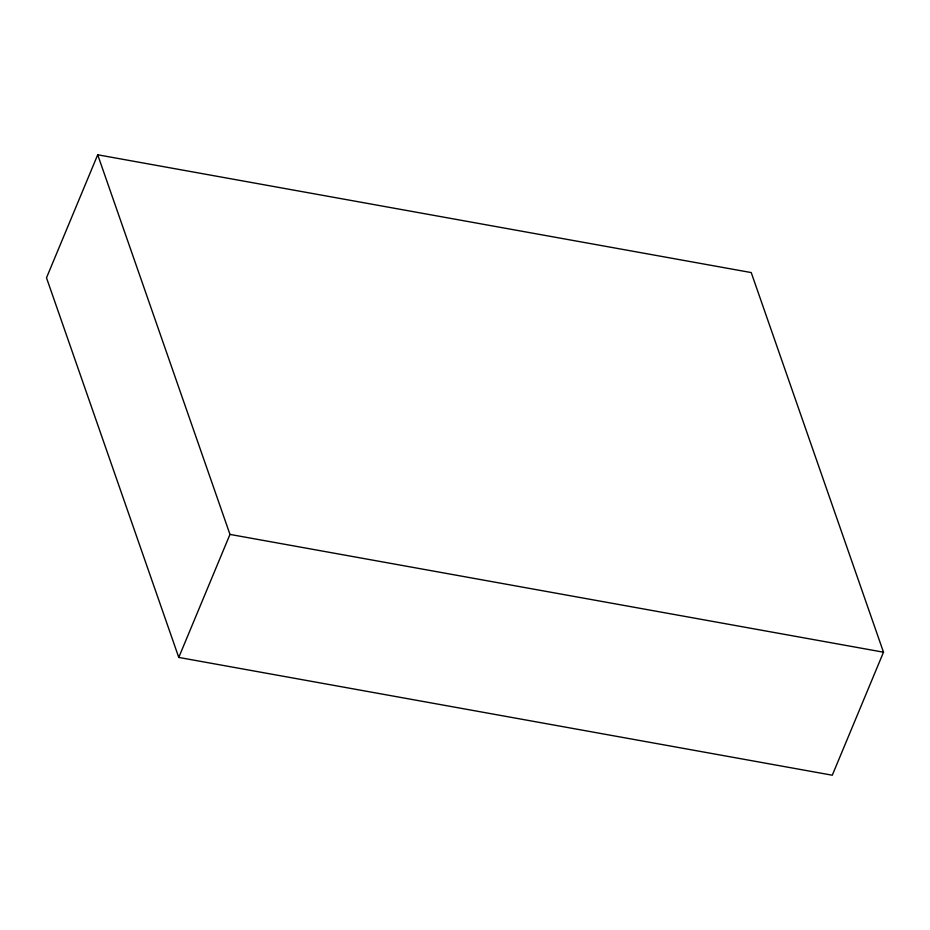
<?xml version="1.0" encoding="UTF-8"?>
<svg xmlns="http://www.w3.org/2000/svg" width="930" height="930" viewBox="0 0 930 930"><rect width="100%" height="100%" fill="white"/><g stroke="black" fill="none" stroke-linecap="round" stroke-linejoin="round"><path stroke-width="1.4" d="M97.708 154.787L46.5 277.803L178.769 657.429L832.292 775.213L883.5 652.197L751.231 272.571L97.708 154.787L229.977 534.413L178.769 657.429M229.977 534.413L883.5 652.197"/></g></svg>
